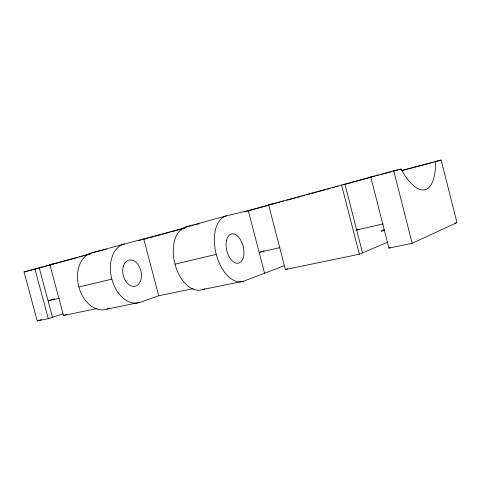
<?xml version="1.0" encoding="UTF-8"?>
<svg xmlns="http://www.w3.org/2000/svg" width="481" height="481" viewBox="0 0 481 481"><rect width="100%" height="100%" fill="white"/><g stroke="black" fill="none" stroke-linecap="round" stroke-linejoin="round"><path stroke-width="0.72" d="M435.455 161.333L435.437 167.887A64.52 22.403 74.6 0 1 404.749 175.415L401.07 169.017L370.755 176.948L388.919 248.1L412.157 243.29L456.95 222.595L441.155 160.059L401.401 170.599M388.919 248.1L390.127 247.565M373.226 176.419L268.645 204.912L285.401 269.54L359.349 254.227L387.854 242.081M285.401 269.54L287.776 268.614M268.645 204.912L272.348 204.034L248.286 210.624L226.599 215.801L186.303 226.864A32.425 19.727 76.6 0 0 174.97 264.129A32.425 19.727 76.6 0 0 202.754 289.526L243.657 281.181L284.169 265.765M202.754 289.526L204.822 288.768M358.79 229.245L356.674 230.008L383.014 223.96M186.153 227.507L91.991 252.759A29.167 20.821 76.6 0 0 78.866 286.971A29.167 20.821 76.6 0 0 106.98 309.073L139.947 302.345L158.724 295.779L192.989 288.684M106.98 309.073L109.794 308.111M264.111 250.739L259.151 252.387L279.864 247.631M91.378 253.463L49.916 264.821L63.492 315.506L66.985 314.352M49.916 264.821L53.487 263.937L24.05 271.909L37.235 320.941L48.28 318.656L63.113 313.81M37.235 320.941L41.492 319.558M54.491 298.893L48.07 300.823L59.596 298.184M381.475 230.501L384.265 229.69M380.964 231.421L384.445 230.405M35.287 269.083L53.391 264.129M54.84 263.732L78.018 257.395M79.467 256.998L90.332 254.022M138.865 240.747L141.035 240.151M142.484 239.754L148.28 238.173M149.729 237.776L153.349 236.784M154.798 236.387L160.594 234.8M162.043 234.409L169.288 232.425M170.731 232.028L185.221 228.066M244.613 211.814L268.518 205.279M272.865 204.088L276.485 203.096M277.934 202.699L280.104 202.11M281.553 201.713L283.73 201.118M286.628 200.324L292.418 198.737M293.867 198.34L296.043 197.745M297.492 197.354L301.112 196.362M302.561 195.965L304.732 195.37M306.181 194.973L309.806 193.981M311.255 193.584L317.045 192.003M318.494 191.606L325.739 189.622M327.188 189.225L330.086 188.438M332.257 187.843L334.433 187.247M335.882 186.85L338.053 186.255M343.121 184.866L371.374 177.14M372.817 176.743L374.994 176.148M376.443 175.751L378.613 175.156M381.511 174.369L387.307 172.781M388.756 172.384L390.927 171.789M393.825 170.995L401.07 169.017M402.369 170.496L417.43 166.396M420.55 165.656L433.339 162.181M434.758 161.796L441.155 160.059M24.05 271.909L34.56 269.282M91.991 252.759L106.415 249.206M186.303 226.864L193.434 225.144M194.859 224.801L199.134 223.767M78.878 287.001L111.869 279.16M174.982 264.165L216.246 254.359A33.82 19.048 76.5 0 0 243.657 281.181M370.755 176.948L373.298 176.371M418.145 166.204L419.949 165.795M454.798 223.064L456.95 222.595M63.492 315.506L96.867 308.592M39.226 267.857L52.483 317.28M34.927 268.927L48.28 318.656M143.753 239.117L158.724 295.779M248.286 210.624L264.568 273.22M344.925 184.169L362.53 252.868M341.576 184.938L359.349 254.227M393.68 170.665L412.157 243.29M216.234 254.317A33.82 19.048 76.5 0 1 226.599 215.801M139.947 302.345A30.285 20.521 76.6 0 1 111.863 279.13A30.285 20.521 76.6 0 1 124.447 243.849M226.551 240.247A15.025 8.46 76.5 0 0 236.712 263.263A15.025 8.46 76.5 0 0 241.745 242.177A15.025 8.46 76.5 0 0 226.551 240.247M123.407 265.957A13.456 9.115 76.6 0 0 133.273 286.399A13.456 9.115 76.6 0 0 139.55 267.123A13.456 9.115 76.6 0 0 123.407 265.957"/></g></svg>
